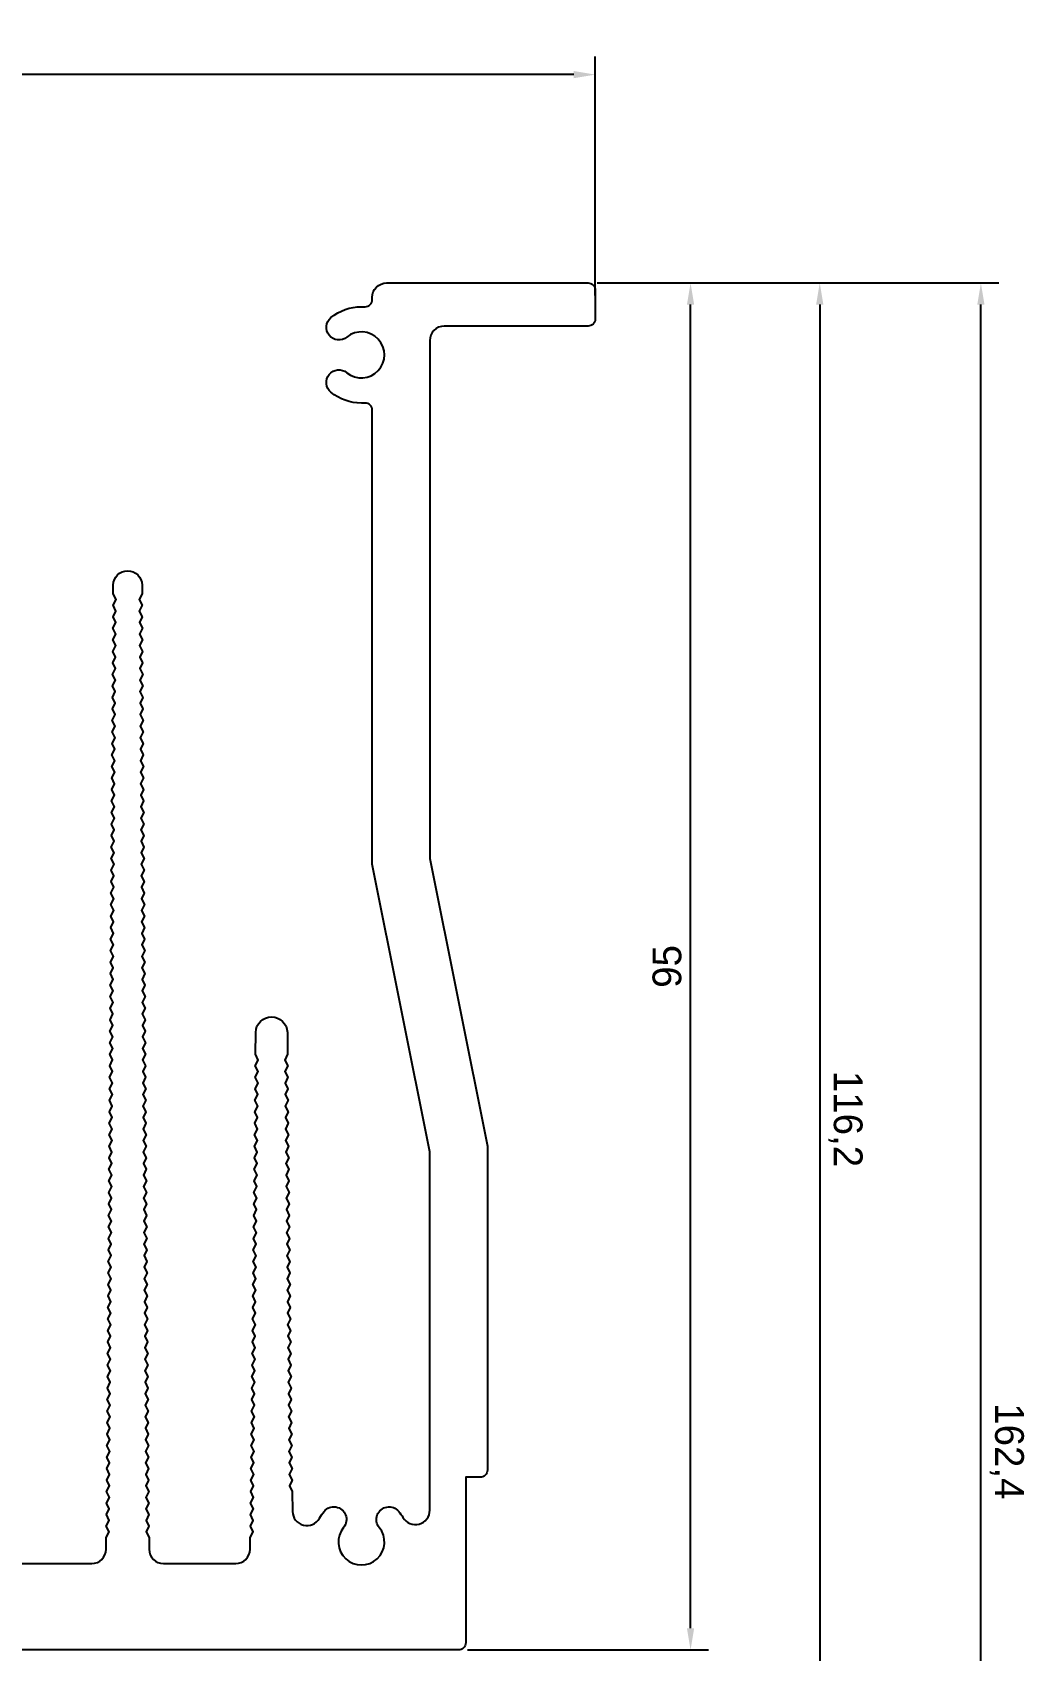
# Model space of a CAD drawing. Header units: millimetres. Extents: x -2026 to -954, y 3148 to 3725.
# Drawn here: x -1879.1 to -1810, y 3482.4 to 3594.9 of the extents above; entities that cross this region are included whole.
import ezdxf

# ---------------------------------------------------------------- set-up
doc = ezdxf.new("R2010")
doc.units = ezdxf.units.MM
doc.layers.add('방열판', color=7, linetype='Continuous')
doc.dimstyles.new('ISO-25', dxfattribs={"dimtxt": 2, "dimasz": 1.5, "dimexe": 1.25, "dimexo": 0.625, "dimtad": 1, "dimtxsty": 'Standard', "dimcen": 2.5, "dimclrd": 6, "dimclre": 6, "dimclrt": 1, "dimazin": 0, "dimtfac": 1, "dimtmove": 0, "dimatfit": 3, "dimfxl": 1, "dimarcsym": 0})

# ---------------------------------------------------------------- blocks, each defined once
blk = doc.blocks.new('*D2')
at = {"color": 6, "lineweight": -2, "transparency": 16777216}
for p, q in [((-1839.82, 3577.5), (-1811.89, 3577.5)), ((-1813.13, 3416.6), (-1813.14, 3576)), ((-1850.32, 3415.1), (-1811.88, 3415.1))]:
    blk.add_line(p, q, dxfattribs=at)
at = {"color": 6, "transparency": 16777216}
for points in [[(-1812.89, 3576), (-1813.39, 3576), (-1813.14, 3577.5)], [(-1812.88, 3416.6), (-1813.38, 3416.6), (-1813.13, 3415.1)]]:
    blk.add_solid(points, dxfattribs=at)
at = {"layer": 'Defpoints', "color": 0, "transparency": 16777216}
for p in [(-1840.44, 3577.5), (-1813.14, 3577.5), (-1850.94, 3415.1)]:
    blk.add_point(p, dxfattribs=at)
at = {"color": 1, "transparency": 16777216, "insert": (-1811.34, 3496.3), "char_height": 2, "attachment_point": 5, "rotation": 270.0004}
blk.add_mtext('162,4', dxfattribs=at)
blk = doc.blocks.new('*D3')
at = {"color": 6, "lineweight": -2, "transparency": 16777216}
for p, q in [((-1954.94, 3576.63), (-1954.94, 3593.23)), ((-1839.94, 3576.63), (-1839.94, 3593.23)), ((-1841.44, 3591.98), (-1953.44, 3591.98))]:
    blk.add_line(p, q, dxfattribs=at)
at = {"color": 6, "transparency": 16777216}
for points in [[(-1953.44, 3592.23), (-1953.44, 3591.73), (-1954.94, 3591.98)], [(-1841.44, 3592.23), (-1841.44, 3591.73), (-1839.94, 3591.98)]]:
    blk.add_solid(points, dxfattribs=at)
at = {"layer": 'Defpoints', "color": 0, "transparency": 16777216}
for p in [(-1954.94, 3591.98), (-1954.94, 3576), (-1839.94, 3576)]:
    blk.add_point(p, dxfattribs=at)
at = {"color": 1, "transparency": 16777216, "insert": (-1897.44, 3593.6), "char_height": 2, "attachment_point": 5}
blk.add_mtext('115', dxfattribs=at)
blk = doc.blocks.new('*D28')
at = {"color": 6, "lineweight": -2, "transparency": 16777216}
for p, q in [((-1839.82, 3577.5), (-1823.09, 3577.5)), ((-1824.34, 3576), (-1824.34, 3462.8)), ((-1867.52, 3461.3), (-1823.09, 3461.3))]:
    blk.add_line(p, q, dxfattribs=at)
at = {"color": 6, "transparency": 16777216}
for points in [[(-1824.09, 3576), (-1824.59, 3576), (-1824.34, 3577.5)], [(-1824.09, 3462.8), (-1824.59, 3462.8), (-1824.34, 3461.3)]]:
    blk.add_solid(points, dxfattribs=at)
at = {"layer": 'Defpoints', "color": 0, "transparency": 16777216}
for p in [(-1840.44, 3577.5), (-1868.14, 3461.3), (-1824.34, 3461.3)]:
    blk.add_point(p, dxfattribs=at)
at = {"color": 1, "transparency": 16777216, "insert": (-1822.55, 3519.4), "char_height": 2, "attachment_point": 5, "rotation": 270.0004}
blk.add_mtext('116,2', dxfattribs=at)
blk = doc.blocks.new('*D32')
at = {"color": 6, "lineweight": -2, "transparency": 16777216}
for p, q in [((-1839.77, 3577.5), (-1832.07, 3577.5)), ((-1833.32, 3484), (-1833.32, 3576)), ((-1848.82, 3482.5), (-1832.07, 3482.5))]:
    blk.add_line(p, q, dxfattribs=at)
at = {"color": 6, "transparency": 16777216}
for points in [[(-1833.57, 3576), (-1833.07, 3576), (-1833.32, 3577.5)], [(-1833.57, 3484), (-1833.07, 3484), (-1833.32, 3482.5)]]:
    blk.add_solid(points, dxfattribs=at)
at = {"layer": 'Defpoints', "color": 0, "transparency": 16777216}
for p in [(-1840.4, 3577.5), (-1833.32, 3577.5), (-1849.44, 3482.5)]:
    blk.add_point(p, dxfattribs=at)
at = {"color": 1, "transparency": 16777216, "insert": (-1834.95, 3530), "char_height": 2, "attachment_point": 5, "rotation": 90}
blk.add_mtext('95', dxfattribs=at)

msp = doc.modelspace()

# ---------------------------------------------------------------- linework, layer by layer
at = {"layer": '방열판'}
msp.add_lwpolyline([(-1879.951, 3488.501), (-1874.937, 3488.501, 0.4120617), (-1873.937, 3489.493), (-1873.931, 3490.301), (-1873.728, 3490.699), (-1873.925, 3491.101), (-1873.722, 3491.499), (-1873.919, 3491.901), (-1873.716, 3492.299), (-1873.913, 3492.701), (-1873.71, 3493.099), (-1873.907, 3493.501), (-1873.704, 3493.899), (-1873.901, 3494.301), (-1873.699, 3494.699), (-1873.896, 3495.101), (-1873.693, 3495.499), (-1873.89, 3495.901), (-1873.687, 3496.299), (-1873.884, 3496.701), (-1873.681, 3497.099), (-1873.878, 3497.5), (-1873.675, 3497.899), (-1873.872, 3498.3), (-1873.669, 3498.699), (-1873.866, 3499.1), (-1873.663, 3499.499), (-1873.86, 3499.9), (-1873.657, 3500.299), (-1873.854, 3500.7), (-1873.651, 3501.099), (-1873.849, 3501.5), (-1873.646, 3501.899), (-1873.843, 3502.3), (-1873.64, 3502.699), (-1873.837, 3503.1), (-1873.634, 3503.499), (-1873.831, 3503.9), (-1873.628, 3504.299), (-1873.825, 3504.7), (-1873.622, 3505.099), (-1873.819, 3505.5), (-1873.616, 3505.899), (-1873.813, 3506.3), (-1873.61, 3506.699), (-1873.807, 3507.1), (-1873.604, 3507.499), (-1873.801, 3507.9), (-1873.599, 3508.299), (-1873.796, 3508.7), (-1873.593, 3509.099), (-1873.79, 3509.5), (-1873.587, 3509.899), (-1873.784, 3510.3), (-1873.581, 3510.699), (-1873.778, 3511.1), (-1873.575, 3511.499), (-1873.772, 3511.9), (-1873.569, 3512.299), (-1873.766, 3512.7), (-1873.563, 3513.099), (-1873.76, 3513.5), (-1873.557, 3513.899), (-1873.754, 3514.3), (-1873.551, 3514.699), (-1873.749, 3515.1), (-1873.546, 3515.499), (-1873.743, 3515.9), (-1873.54, 3516.299), (-1873.737, 3516.7), (-1873.534, 3517.098), (-1873.731, 3517.5), (-1873.528, 3517.898), (-1873.725, 3518.3), (-1873.522, 3518.698), (-1873.719, 3519.1), (-1873.516, 3519.498), (-1873.713, 3519.9), (-1873.51, 3520.298), (-1873.707, 3520.7), (-1873.504, 3521.098), (-1873.701, 3521.5), (-1873.499, 3521.898), (-1873.696, 3522.3), (-1873.493, 3522.698), (-1873.69, 3523.1), (-1873.487, 3523.498), (-1873.684, 3523.9), (-1873.481, 3524.298), (-1873.678, 3524.7), (-1873.475, 3525.098), (-1873.672, 3525.5), (-1873.469, 3525.898), (-1873.666, 3526.3), (-1873.463, 3526.698), (-1873.66, 3527.1), (-1873.457, 3527.498), (-1873.654, 3527.9), (-1873.451, 3528.298), (-1873.649, 3528.7), (-1873.446, 3529.098), (-1873.643, 3529.5), (-1873.44, 3529.898), (-1873.637, 3530.3), (-1873.434, 3530.698), (-1873.631, 3531.1), (-1873.428, 3531.498), (-1873.625, 3531.9), (-1873.422, 3532.298), (-1873.619, 3532.7), (-1873.416, 3533.098), (-1873.613, 3533.5), (-1873.41, 3533.898), (-1873.607, 3534.299), (-1873.404, 3534.698), (-1873.601, 3535.099), (-1873.399, 3535.498), (-1873.596, 3535.899), (-1873.393, 3536.298), (-1873.59, 3536.699), (-1873.387, 3537.098), (-1873.584, 3537.499), (-1873.381, 3537.898), (-1873.578, 3538.299), (-1873.375, 3538.698), (-1873.572, 3539.099), (-1873.369, 3539.498), (-1873.566, 3539.899), (-1873.363, 3540.298), (-1873.56, 3540.699), (-1873.357, 3541.098), (-1873.554, 3541.499), (-1873.352, 3541.898), (-1873.549, 3542.299), (-1873.346, 3542.698), (-1873.543, 3543.099), (-1873.34, 3543.498), (-1873.537, 3543.899), (-1873.334, 3544.298), (-1873.531, 3544.699), (-1873.328, 3545.098), (-1873.525, 3545.499), (-1873.322, 3545.898), (-1873.519, 3546.299), (-1873.316, 3546.698), (-1873.513, 3547.099), (-1873.31, 3547.498), (-1873.507, 3547.899), (-1873.304, 3548.298), (-1873.501, 3548.699), (-1873.299, 3549.098), (-1873.496, 3549.499), (-1873.293, 3549.898), (-1873.49, 3550.299), (-1873.287, 3550.698), (-1873.484, 3551.099), (-1873.281, 3551.498), (-1873.478, 3551.899), (-1873.275, 3552.298), (-1873.472, 3552.699), (-1873.269, 3553.098), (-1873.466, 3553.499), (-1873.263, 3553.897), (-1873.46, 3554.299), (-1873.257, 3554.697), (-1873.454, 3555.099), (-1873.252, 3555.497), (-1873.449, 3555.899), (-1873.444, 3556.508, -0.9926745), (-1871.444, 3556.508), (-1871.44, 3555.899), (-1871.637, 3555.497), (-1871.434, 3555.099), (-1871.631, 3554.697), (-1871.428, 3554.299), (-1871.625, 3553.897), (-1871.422, 3553.499), (-1871.619, 3553.098), (-1871.416, 3552.699), (-1871.613, 3552.298), (-1871.41, 3551.899), (-1871.607, 3551.498), (-1871.404, 3551.099), (-1871.601, 3550.698), (-1871.398, 3550.299), (-1871.596, 3549.898), (-1871.393, 3549.499), (-1871.59, 3549.098), (-1871.387, 3548.699), (-1871.584, 3548.298), (-1871.381, 3547.899), (-1871.578, 3547.498), (-1871.375, 3547.099), (-1871.572, 3546.698), (-1871.369, 3546.299), (-1871.566, 3545.898), (-1871.363, 3545.499), (-1871.56, 3545.098), (-1871.357, 3544.699), (-1871.554, 3544.298), (-1871.351, 3543.899), (-1871.548, 3543.498), (-1871.346, 3543.099), (-1871.543, 3542.698), (-1871.34, 3542.299), (-1871.537, 3541.898), (-1871.334, 3541.499), (-1871.531, 3541.098), (-1871.328, 3540.699), (-1871.525, 3540.298), (-1871.322, 3539.899), (-1871.519, 3539.498), (-1871.316, 3539.099), (-1871.513, 3538.698), (-1871.31, 3538.299), (-1871.507, 3537.898), (-1871.304, 3537.499), (-1871.501, 3537.098), (-1871.298, 3536.699), (-1871.496, 3536.298), (-1871.293, 3535.899), (-1871.49, 3535.498), (-1871.287, 3535.099), (-1871.484, 3534.698), (-1871.281, 3534.299), (-1871.478, 3533.898), (-1871.275, 3533.5), (-1871.472, 3533.098), (-1871.269, 3532.7), (-1871.466, 3532.298), (-1871.263, 3531.9), (-1871.46, 3531.498), (-1871.257, 3531.1), (-1871.454, 3530.698), (-1871.251, 3530.3), (-1871.448, 3529.898), (-1871.246, 3529.5), (-1871.443, 3529.098), (-1871.24, 3528.7), (-1871.437, 3528.298), (-1871.234, 3527.9), (-1871.431, 3527.498), (-1871.228, 3527.1), (-1871.425, 3526.698), (-1871.222, 3526.3), (-1871.419, 3525.898), (-1871.216, 3525.5), (-1871.413, 3525.098), (-1871.21, 3524.7), (-1871.407, 3524.298), (-1871.204, 3523.9), (-1871.401, 3523.498), (-1871.199, 3523.1), (-1871.396, 3522.698), (-1871.193, 3522.3), (-1871.39, 3521.898), (-1871.187, 3521.5), (-1871.384, 3521.098), (-1871.181, 3520.7), (-1871.378, 3520.298), (-1871.175, 3519.9), (-1871.372, 3519.498), (-1871.169, 3519.1), (-1871.366, 3518.698), (-1871.163, 3518.3), (-1871.36, 3517.898), (-1871.157, 3517.5), (-1871.354, 3517.098), (-1871.151, 3516.7), (-1871.349, 3516.299), (-1871.146, 3515.9), (-1871.343, 3515.499), (-1871.14, 3515.1), (-1871.337, 3514.699), (-1871.134, 3514.3), (-1871.331, 3513.899), (-1871.128, 3513.5), (-1871.325, 3513.099), (-1871.122, 3512.7), (-1871.319, 3512.299), (-1871.116, 3511.9), (-1871.313, 3511.499), (-1871.11, 3511.1), (-1871.307, 3510.699), (-1871.104, 3510.3), (-1871.301, 3509.899), (-1871.099, 3509.5), (-1871.296, 3509.099), (-1871.093, 3508.7), (-1871.29, 3508.299), (-1871.087, 3507.9), (-1871.284, 3507.499), (-1871.081, 3507.1), (-1871.278, 3506.699), (-1871.075, 3506.3), (-1871.272, 3505.899), (-1871.069, 3505.5), (-1871.266, 3505.099), (-1871.063, 3504.7), (-1871.26, 3504.299), (-1871.057, 3503.9), (-1871.254, 3503.499), (-1871.051, 3503.1), (-1871.249, 3502.699), (-1871.046, 3502.3), (-1871.243, 3501.899), (-1871.04, 3501.5), (-1871.237, 3501.099), (-1871.034, 3500.7), (-1871.231, 3500.299), (-1871.028, 3499.9), (-1871.225, 3499.499), (-1871.022, 3499.1), (-1871.219, 3498.699), (-1871.016, 3498.3), (-1871.213, 3497.899), (-1871.01, 3497.5), (-1871.207, 3497.099), (-1871.004, 3496.701), (-1871.201, 3496.299), (-1870.999, 3495.901), (-1871.196, 3495.499), (-1870.993, 3495.101), (-1871.19, 3494.699), (-1870.987, 3494.301), (-1871.184, 3493.899), (-1870.981, 3493.501), (-1871.178, 3493.099), (-1870.975, 3492.701), (-1871.172, 3492.299), (-1870.969, 3491.901), (-1871.166, 3491.499), (-1870.963, 3491.101), (-1871.16, 3490.699), (-1870.957, 3490.301), (-1870.951, 3489.493, 0.4120617), (-1869.951, 3488.501), (-1864.933, 3488.501, 0.4110428), (-1863.933, 3489.49), (-1863.925, 3490.301), (-1863.72, 3490.698), (-1863.916, 3491.101), (-1863.712, 3491.498), (-1863.907, 3491.901), (-1863.703, 3492.298), (-1863.899, 3492.701), (-1863.694, 3493.098), (-1863.89, 3493.5), (-1863.686, 3493.898), (-1863.881, 3494.3), (-1863.677, 3494.698), (-1863.873, 3495.1), (-1863.668, 3495.498), (-1863.864, 3495.9), (-1863.66, 3496.298), (-1863.855, 3496.7), (-1863.651, 3497.098), (-1863.847, 3497.5), (-1863.642, 3497.898), (-1863.838, 3498.3), (-1863.634, 3498.698), (-1863.829, 3499.1), (-1863.625, 3499.498), (-1863.821, 3499.9), (-1863.616, 3500.298), (-1863.812, 3500.7), (-1863.608, 3501.098), (-1863.803, 3501.5), (-1863.599, 3501.898), (-1863.795, 3502.3), (-1863.59, 3502.698), (-1863.786, 3503.1), (-1863.582, 3503.498), (-1863.777, 3503.9), (-1863.573, 3504.298), (-1863.769, 3504.7), (-1863.564, 3505.098), (-1863.76, 3505.5), (-1863.556, 3505.898), (-1863.751, 3506.3), (-1863.547, 3506.698), (-1863.743, 3507.1), (-1863.538, 3507.498), (-1863.734, 3507.9), (-1863.53, 3508.297), (-1863.725, 3508.7), (-1863.521, 3509.097), (-1863.717, 3509.5), (-1863.512, 3509.897), (-1863.708, 3510.3), (-1863.504, 3510.697), (-1863.699, 3511.099), (-1863.495, 3511.497), (-1863.691, 3511.899), (-1863.486, 3512.297), (-1863.682, 3512.699), (-1863.478, 3513.097), (-1863.673, 3513.499), (-1863.469, 3513.897), (-1863.664, 3514.299), (-1863.46, 3514.697), (-1863.656, 3515.099), (-1863.452, 3515.497), (-1863.647, 3515.899), (-1863.443, 3516.297), (-1863.638, 3516.699), (-1863.434, 3517.097), (-1863.63, 3517.499), (-1863.425, 3517.897), (-1863.621, 3518.299), (-1863.417, 3518.697), (-1863.612, 3519.099), (-1863.408, 3519.497), (-1863.604, 3519.899), (-1863.399, 3520.297), (-1863.595, 3520.699), (-1863.391, 3521.097), (-1863.586, 3521.499), (-1863.382, 3521.897), (-1863.578, 3522.299), (-1863.373, 3522.697), (-1863.569, 3523.099), (-1863.365, 3523.497), (-1863.56, 3523.899), (-1863.544, 3525.413, -0.9892204), (-1861.344, 3525.413), (-1861.328, 3523.899), (-1861.523, 3523.497), (-1861.319, 3523.099), (-1861.515, 3522.697), (-1861.31, 3522.299), (-1861.506, 3521.897), (-1861.302, 3521.499), (-1861.497, 3521.097), (-1861.293, 3520.699), (-1861.489, 3520.297), (-1861.284, 3519.899), (-1861.48, 3519.497), (-1861.276, 3519.099), (-1861.471, 3518.697), (-1861.267, 3518.299), (-1861.463, 3517.897), (-1861.258, 3517.499), (-1861.454, 3517.097), (-1861.25, 3516.699), (-1861.445, 3516.297), (-1861.241, 3515.899), (-1861.437, 3515.497), (-1861.232, 3515.099), (-1861.428, 3514.697), (-1861.224, 3514.299), (-1861.419, 3513.897), (-1861.215, 3513.499), (-1861.411, 3513.097), (-1861.206, 3512.699), (-1861.402, 3512.297), (-1861.198, 3511.899), (-1861.393, 3511.497), (-1861.189, 3511.099), (-1861.385, 3510.697), (-1861.18, 3510.3), (-1861.376, 3509.897), (-1861.172, 3509.5), (-1861.367, 3509.097), (-1861.163, 3508.7), (-1861.359, 3508.297), (-1861.154, 3507.9), (-1861.35, 3507.498), (-1861.146, 3507.1), (-1861.341, 3506.698), (-1861.137, 3506.3), (-1861.333, 3505.898), (-1861.128, 3505.5), (-1861.324, 3505.098), (-1861.12, 3504.7), (-1861.315, 3504.298), (-1861.111, 3503.9), (-1861.307, 3503.498), (-1861.102, 3503.1), (-1861.298, 3502.698), (-1861.094, 3502.3), (-1861.289, 3501.898), (-1861.085, 3501.5), (-1861.281, 3501.098), (-1861.076, 3500.7), (-1861.272, 3500.298), (-1861.068, 3499.9), (-1861.263, 3499.498), (-1861.059, 3499.1), (-1861.255, 3498.698), (-1861.05, 3498.3), (-1861.246, 3497.898), (-1861.042, 3497.5), (-1861.237, 3497.098), (-1861.033, 3496.7), (-1861.229, 3496.298), (-1861.024, 3495.9), (-1861.22, 3495.498), (-1861.016, 3495.1), (-1861.211, 3494.698), (-1861.007, 3494.3), (-1861.203, 3493.898), (-1860.998, 3493.5), (-1860.983, 3492.126, 0.767102), (-1859.112, 3491.646, -0.0431573), (-1858.787, 3492.122, -1), (-1857.432, 3491.014, 2.1105705), (-1854.956, 3491.014, -1), (-1853.602, 3492.122, -0.038617), (-1853.306, 3491.698, 0.7642099), (-1851.444, 3492.205), (-1851.444, 3517.105), (-1855.444, 3537.105), (-1855.444, 3568.651, 0.4142136), (-1855.944, 3569.151), (-1856.194, 3569.151, -0.1731627), (-1858.316, 3569.908, -1), (-1857.207, 3571.262, 2.1105705), (-1857.207, 3573.739, -1), (-1858.316, 3575.093, -0.1731627), (-1856.194, 3575.851), (-1855.944, 3575.851, 0.4142136), (-1855.444, 3576.351), (-1855.444, 3576.501, -0.4142136), (-1854.444, 3577.501), (-1840.444, 3577.501, -0.4142136), (-1839.944, 3577.001), (-1839.944, 3575.001, -0.4142136), (-1840.444, 3574.501), (-1850.444, 3574.501, 0.4142136), (-1851.444, 3573.501), (-1851.444, 3537.501), (-1847.444, 3517.501), (-1847.444, 3495.001, -0.4142136), (-1847.944, 3494.501), (-1848.944, 3494.501), (-1848.944, 3483.001, -0.4142136), (-1849.444, 3482.501), (-1897.444, 3482.501)], format="xyb", dxfattribs=at)

# ---------------------------------------------------------------- dimensions: what is measured, and where the dimension line sits
for base, p1, p2, angle, picture, middle in [((-1954.944, 3591.979), (-1839.944, 3576.001), (-1954.944, 3576.001), 180, '*D3', (-1897.444, 3593.604)), ((-1824.339, 3461.299), (-1840.443, 3577.501), (-1868.144, 3461.299), 270.00039, '*D28', (-1822.547, 3519.4)), ((-1833.322, 3577.498), (-1849.444, 3482.501), (-1840.397, 3577.498), 90, '*D32', (-1834.947, 3530))]:
    dim = msp.add_linear_dim(base=base, p1=p1, p2=p2, angle=angle, dimstyle='ISO-25')
    dim.commit()
    dim.dimension.update_dxf_attribs({"geometry": picture, "text_midpoint": middle})
dim = msp.add_linear_dim(base=(-1813.135, 3577.501), p1=(-1850.943, 3415.098), p2=(-1840.443, 3577.501), angle=270.00039, dimstyle='ISO-25')
dim.commit()
dim.dimension.update_dxf_attribs({"geometry": '*D2', "text_midpoint": (-1813.135, 3496.301), "dimtype": 160})

doc.saveas('drawing.dxf')
